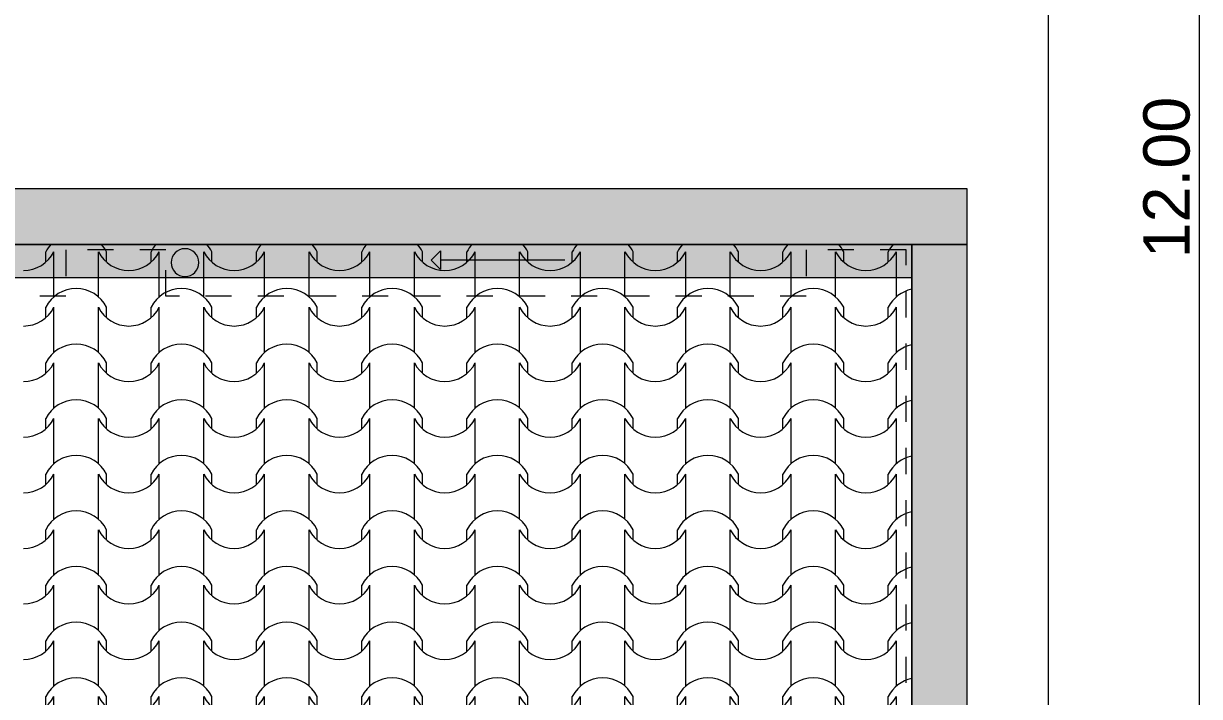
# Model space of a CAD drawing. Header units: feet. Extents: x 2791058 to 2855058, y -67651 to -26651.
# Drawn here: x 2832268 to 2838622, y -46868 to -43228 of the extents above; entities that cross this region are included whole.
import ezdxf

# ---------------------------------------------------------------- set-up
doc = ezdxf.new("R2010")
doc.units = ezdxf.units.FT
doc.header["$MEASUREMENT"] = 0
doc.linetypes.add('Dashed', pattern=[282.222223, 141.111112, -141.111112])
for name, color, linetype in [('Dimensioning - General', 7, 'Continuous'), ('Exterior walls', 7, 'Continuous'), ('Shell - Roof', 7, 'Continuous')]:
    doc.layers.add(name, color=color, linetype=linetype)
for name, color, linetype, lineweight in [('Exterior walls_Pen_No__1', 7, 'Continuous', 0), ('Model Unit - Zone_Pen_No__1', 7, 'Continuous', 0), ('Shell - Roof_Pen_No__1', 7, 'Continuous', 0), ('Shell - Roof_Pen_No__21', 7, 'Continuous', 0), ('Structural - Bearing_Pen_No__1', 7, 'Continuous', 0), ('Structural - Bearing_Pen_No__13', 54, 'Continuous', 0)]:
    doc.layers.add(name, color=color, linetype=linetype, lineweight=lineweight)
for name, color, linetype, lineweight, true_color in [('Exterior walls_Pen_No__85', 7, 'Continuous', 0, 0x80c2ff), ('Structural - Bearing_Pen_No__62', 7, 'Continuous', 0, 0xaaaaaa), ('Structural - Bearing_Pen_No__82', 7, 'Continuous', 0, 0xaaaaaa)]:
    doc.layers.add(name, color=color, linetype=linetype, lineweight=lineweight, true_color=true_color)
doc.styles.add('GENERATED_STYLE_2', font='arial.ttf')

# ---------------------------------------------------------------- blocks, each defined once
blk = doc.blocks.new('*X5', base_point=(2247653.8, -76425))
at = {"layer": 'Structural - Bearing_Pen_No__62', "color": 253, "linetype": 'Continuous', "lineweight": 0, "true_color": 0xaaaaaa}
for p, q in [((2832388, -44518.6), (2832388, -44462.6)), ((2832432, -44584.5), (2832432, -44462.6)), ((2832672.5, -44584.5), (2832672.5, -44462.6)), ((2832716.5, -44518.6), (2832716.5, -44462.6)), ((2832957, -44518.6), (2832957, -44462.6)), ((2833001, -44584.5), (2833001, -44462.6)), ((2833241.5, -44584.5), (2833241.5, -44462.6)), ((2833285.5, -44518.6), (2833285.5, -44462.6)), ((2833526, -44518.6), (2833526, -44462.6)), ((2833570, -44584.5), (2833570, -44462.6)), ((2833810.4, -44584.5), (2833810.4, -44462.6)), ((2833854.4, -44518.6), (2833854.4, -44462.6)), ((2834094.9, -44518.6), (2834094.9, -44462.6)), ((2834138.9, -44584.5), (2834138.9, -44462.6)), ((2834379.4, -44584.5), (2834379.4, -44462.6)), ((2834423.4, -44518.6), (2834423.4, -44462.6)), ((2834663.9, -44518.6), (2834663.9, -44462.6)), ((2834707.9, -44584.5), (2834707.9, -44462.6)), ((2834948.4, -44584.5), (2834948.4, -44462.6)), ((2834992.4, -44518.6), (2834992.4, -44462.6)), ((2835232.8, -44518.6), (2835232.8, -44462.6)), ((2835276.8, -44584.5), (2835276.8, -44462.6)), ((2835517.3, -44584.5), (2835517.3, -44462.6)), ((2835561.3, -44518.6), (2835561.3, -44462.6)), ((2835801.8, -44518.6), (2835801.8, -44462.6)), ((2835845.8, -44584.5), (2835845.8, -44462.6)), ((2836086.3, -44584.5), (2836086.3, -44462.6)), ((2836130.3, -44518.6), (2836130.3, -44462.6)), ((2836370.8, -44518.6), (2836370.8, -44462.6)), ((2836414.8, -44584.5), (2836414.8, -44462.6)), ((2836655.2, -44584.5), (2836655.2, -44462.6)), ((2836699.2, -44518.6), (2836699.2, -44462.6)), ((2836939.7, -44518.6), (2836939.7, -44462.6)), ((2836983.7, -44584.5), (2836983.7, -44462.6)), ((2832432, -44706.4), (2832432, -44584.5)), ((2832672.5, -44706.4), (2832672.5, -44584.5)), ((2833001, -44706.4), (2833001, -44584.5)), ((2833241.5, -44706.4), (2833241.5, -44584.5)), ((2833570, -44706.4), (2833570, -44584.5)), ((2833810.4, -44706.4), (2833810.4, -44584.5)), ((2834138.9, -44706.4), (2834138.9, -44584.5)), ((2834379.4, -44706.4), (2834379.4, -44584.5)), ((2834707.9, -44706.4), (2834707.9, -44584.5)), ((2834948.4, -44706.4), (2834948.4, -44584.5)), ((2835276.8, -44706.4), (2835276.8, -44584.5)), ((2835517.3, -44706.4), (2835517.3, -44584.5)), ((2835845.8, -44706.4), (2835845.8, -44584.5)), ((2836086.3, -44706.4), (2836086.3, -44584.5)), ((2836414.8, -44706.4), (2836414.8, -44584.5)), ((2836655.2, -44706.4), (2836655.2, -44584.5)), ((2836983.7, -44706.4), (2836983.7, -44584.5)), ((2832388, -44819.3), (2832388, -44763.2)), ((2832432, -44885.2), (2832432, -44763.2)), ((2832672.5, -44885.2), (2832672.5, -44763.2)), ((2832716.5, -44819.3), (2832716.5, -44763.2)), ((2832957, -44819.3), (2832957, -44763.2)), ((2833001, -44885.2), (2833001, -44763.2)), ((2833241.5, -44885.2), (2833241.5, -44763.2)), ((2833285.5, -44819.3), (2833285.5, -44763.2)), ((2833526, -44819.3), (2833526, -44763.2)), ((2833570, -44885.2), (2833570, -44763.2)), ((2833810.4, -44885.2), (2833810.4, -44763.2)), ((2833854.4, -44819.3), (2833854.4, -44763.2)), ((2834094.9, -44819.3), (2834094.9, -44763.2)), ((2834138.9, -44885.2), (2834138.9, -44763.2)), ((2834379.4, -44885.2), (2834379.4, -44763.2)), ((2834423.4, -44819.3), (2834423.4, -44763.2)), ((2834663.9, -44819.3), (2834663.9, -44763.2)), ((2834707.9, -44885.2), (2834707.9, -44763.2)), ((2834948.4, -44885.2), (2834948.4, -44763.2)), ((2834992.4, -44819.3), (2834992.4, -44763.2)), ((2835232.8, -44819.3), (2835232.8, -44763.2)), ((2835276.8, -44885.2), (2835276.8, -44763.2)), ((2835517.3, -44885.2), (2835517.3, -44763.2)), ((2835561.3, -44819.3), (2835561.3, -44763.2)), ((2835801.8, -44819.3), (2835801.8, -44763.2)), ((2835845.8, -44885.2), (2835845.8, -44763.2)), ((2836086.3, -44885.2), (2836086.3, -44763.2)), ((2836130.3, -44819.3), (2836130.3, -44763.2)), ((2836370.8, -44819.3), (2836370.8, -44763.2)), ((2836414.8, -44885.2), (2836414.8, -44763.2)), ((2836655.2, -44885.2), (2836655.2, -44763.2)), ((2836699.2, -44819.3), (2836699.2, -44763.2)), ((2836939.7, -44819.3), (2836939.7, -44763.2)), ((2836983.7, -44885.2), (2836983.7, -44763.2)), ((2832432, -45007.1), (2832432, -44885.2)), ((2832672.5, -45007.1), (2832672.5, -44885.2)), ((2833001, -45007.1), (2833001, -44885.2)), ((2833241.5, -45007.1), (2833241.5, -44885.2)), ((2833570, -45007.1), (2833570, -44885.2)), ((2833810.4, -45007.1), (2833810.4, -44885.2)), ((2834138.9, -45007.1), (2834138.9, -44885.2)), ((2834379.4, -45007.1), (2834379.4, -44885.2)), ((2834707.9, -45007.1), (2834707.9, -44885.2)), ((2834948.4, -45007.1), (2834948.4, -44885.2)), ((2835276.8, -45007.1), (2835276.8, -44885.2)), ((2835517.3, -45007.1), (2835517.3, -44885.2)), ((2835845.8, -45007.1), (2835845.8, -44885.2)), ((2836086.3, -45007.1), (2836086.3, -44885.2)), ((2836414.8, -45007.1), (2836414.8, -44885.2)), ((2836655.2, -45007.1), (2836655.2, -44885.2)), ((2836983.7, -45007.1), (2836983.7, -44885.2)), ((2832388, -45120), (2832388, -45063.9)), ((2832432, -45185.8), (2832432, -45063.9)), ((2832672.5, -45185.8), (2832672.5, -45063.9)), ((2832716.5, -45120), (2832716.5, -45063.9)), ((2832957, -45120), (2832957, -45063.9)), ((2833001, -45185.8), (2833001, -45063.9)), ((2833241.5, -45185.8), (2833241.5, -45063.9)), ((2833285.5, -45120), (2833285.5, -45063.9)), ((2833526, -45120), (2833526, -45063.9)), ((2833570, -45185.8), (2833570, -45063.9)), ((2833810.4, -45185.8), (2833810.4, -45063.9)), ((2833854.4, -45120), (2833854.4, -45063.9)), ((2834094.9, -45120), (2834094.9, -45063.9)), ((2834138.9, -45185.8), (2834138.9, -45063.9)), ((2834379.4, -45185.8), (2834379.4, -45063.9)), ((2834423.4, -45120), (2834423.4, -45063.9)), ((2834663.9, -45120), (2834663.9, -45063.9)), ((2834707.9, -45185.8), (2834707.9, -45063.9)), ((2834948.4, -45185.8), (2834948.4, -45063.9)), ((2834992.4, -45120), (2834992.4, -45063.9)), ((2835232.8, -45120), (2835232.8, -45063.9)), ((2835276.8, -45185.8), (2835276.8, -45063.9)), ((2835517.3, -45185.8), (2835517.3, -45063.9)), ((2835561.3, -45120), (2835561.3, -45063.9)), ((2835801.8, -45120), (2835801.8, -45063.9)), ((2835845.8, -45185.8), (2835845.8, -45063.9)), ((2836086.3, -45185.8), (2836086.3, -45063.9)), ((2836130.3, -45120), (2836130.3, -45063.9)), ((2836370.8, -45120), (2836370.8, -45063.9)), ((2836414.8, -45185.8), (2836414.8, -45063.9)), ((2836655.2, -45185.8), (2836655.2, -45063.9)), ((2836699.2, -45120), (2836699.2, -45063.9)), ((2836939.7, -45120), (2836939.7, -45063.9)), ((2836983.7, -45185.8), (2836983.7, -45063.9)), ((2832432, -45307.8), (2832432, -45185.8)), ((2832672.5, -45307.8), (2832672.5, -45185.8)), ((2833001, -45307.8), (2833001, -45185.8)), ((2833241.5, -45307.8), (2833241.5, -45185.8)), ((2833570, -45307.8), (2833570, -45185.8)), ((2833810.4, -45307.8), (2833810.4, -45185.8)), ((2834138.9, -45307.8), (2834138.9, -45185.8)), ((2834379.4, -45307.8), (2834379.4, -45185.8)), ((2834707.9, -45307.8), (2834707.9, -45185.8)), ((2834948.4, -45307.8), (2834948.4, -45185.8)), ((2835276.8, -45307.8), (2835276.8, -45185.8)), ((2835517.3, -45307.8), (2835517.3, -45185.8)), ((2835845.8, -45307.8), (2835845.8, -45185.8)), ((2836086.3, -45307.8), (2836086.3, -45185.8)), ((2836414.8, -45307.8), (2836414.8, -45185.8)), ((2836655.2, -45307.8), (2836655.2, -45185.8)), ((2836983.7, -45307.8), (2836983.7, -45185.8)), ((2832388, -45420.6), (2832388, -45364.6)), ((2832432, -45486.5), (2832432, -45364.6)), ((2832672.5, -45486.5), (2832672.5, -45364.6)), ((2832716.5, -45420.6), (2832716.5, -45364.6)), ((2832957, -45420.6), (2832957, -45364.6)), ((2833001, -45486.5), (2833001, -45364.6)), ((2833241.5, -45486.5), (2833241.5, -45364.6)), ((2833285.5, -45420.6), (2833285.5, -45364.6)), ((2833526, -45420.6), (2833526, -45364.6)), ((2833570, -45486.5), (2833570, -45364.6)), ((2833810.4, -45486.5), (2833810.4, -45364.6)), ((2833854.4, -45420.6), (2833854.4, -45364.6)), ((2834094.9, -45420.6), (2834094.9, -45364.6)), ((2834138.9, -45486.5), (2834138.9, -45364.6)), ((2834379.4, -45486.5), (2834379.4, -45364.6)), ((2834423.4, -45420.6), (2834423.4, -45364.6)), ((2834663.9, -45420.6), (2834663.9, -45364.6)), ((2834707.9, -45486.5), (2834707.9, -45364.6)), ((2834948.4, -45486.5), (2834948.4, -45364.6)), ((2834992.4, -45420.6), (2834992.4, -45364.6)), ((2835232.8, -45420.6), (2835232.8, -45364.6)), ((2835276.8, -45486.5), (2835276.8, -45364.6)), ((2835517.3, -45486.5), (2835517.3, -45364.6)), ((2835561.3, -45420.6), (2835561.3, -45364.6)), ((2835801.8, -45420.6), (2835801.8, -45364.6)), ((2835845.8, -45486.5), (2835845.8, -45364.6)), ((2836086.3, -45486.5), (2836086.3, -45364.6)), ((2836130.3, -45420.6), (2836130.3, -45364.6)), ((2836370.8, -45420.6), (2836370.8, -45364.6)), ((2836414.8, -45486.5), (2836414.8, -45364.6)), ((2836655.2, -45486.5), (2836655.2, -45364.6)), ((2836699.2, -45420.6), (2836699.2, -45364.6)), ((2836939.7, -45420.6), (2836939.7, -45364.6)), ((2836983.7, -45486.5), (2836983.7, -45364.6)), ((2832432, -45608.4), (2832432, -45486.5)), ((2832672.5, -45608.4), (2832672.5, -45486.5)), ((2833001, -45608.4), (2833001, -45486.5)), ((2833241.5, -45608.4), (2833241.5, -45486.5)), ((2833570, -45608.4), (2833570, -45486.5)), ((2833810.4, -45608.4), (2833810.4, -45486.5)), ((2834138.9, -45608.4), (2834138.9, -45486.5)), ((2834379.4, -45608.4), (2834379.4, -45486.5)), ((2834707.9, -45608.4), (2834707.9, -45486.5)), ((2834948.4, -45608.4), (2834948.4, -45486.5)), ((2835276.8, -45608.4), (2835276.8, -45486.5)), ((2835517.3, -45608.4), (2835517.3, -45486.5)), ((2835845.8, -45608.4), (2835845.8, -45486.5)), ((2836086.3, -45608.4), (2836086.3, -45486.5)), ((2836414.8, -45608.4), (2836414.8, -45486.5)), ((2836655.2, -45608.4), (2836655.2, -45486.5)), ((2836983.7, -45608.4), (2836983.7, -45486.5)), ((2832388, -45721.3), (2832388, -45665.2)), ((2832432, -45787.2), (2832432, -45665.2)), ((2832672.5, -45787.2), (2832672.5, -45665.2)), ((2832716.5, -45721.3), (2832716.5, -45665.2)), ((2832957, -45721.3), (2832957, -45665.2)), ((2833001, -45787.2), (2833001, -45665.2)), ((2833241.5, -45787.2), (2833241.5, -45665.2)), ((2833285.5, -45721.3), (2833285.5, -45665.2)), ((2833526, -45721.3), (2833526, -45665.2)), ((2833570, -45787.2), (2833570, -45665.2)), ((2833810.4, -45787.2), (2833810.4, -45665.2)), ((2833854.4, -45721.3), (2833854.4, -45665.2)), ((2834094.9, -45721.3), (2834094.9, -45665.2)), ((2834138.9, -45787.2), (2834138.9, -45665.2)), ((2834379.4, -45787.2), (2834379.4, -45665.2)), ((2834423.4, -45721.3), (2834423.4, -45665.2)), ((2834663.9, -45721.3), (2834663.9, -45665.2)), ((2834707.9, -45787.2), (2834707.9, -45665.2)), ((2834948.4, -45787.2), (2834948.4, -45665.2)), ((2834992.4, -45721.3), (2834992.4, -45665.2)), ((2835232.8, -45721.3), (2835232.8, -45665.2)), ((2835276.8, -45787.2), (2835276.8, -45665.2)), ((2835517.3, -45787.2), (2835517.3, -45665.2)), ((2835561.3, -45721.3), (2835561.3, -45665.2)), ((2835801.8, -45721.3), (2835801.8, -45665.2)), ((2835845.8, -45787.2), (2835845.8, -45665.2)), ((2836086.3, -45787.2), (2836086.3, -45665.2)), ((2836130.3, -45721.3), (2836130.3, -45665.2)), ((2836370.8, -45721.3), (2836370.8, -45665.2)), ((2836414.8, -45787.2), (2836414.8, -45665.2)), ((2836655.2, -45787.2), (2836655.2, -45665.2)), ((2836699.2, -45721.3), (2836699.2, -45665.2)), ((2836939.7, -45721.3), (2836939.7, -45665.2)), ((2836983.7, -45787.2), (2836983.7, -45665.2)), ((2832432, -45909.1), (2832432, -45787.2)), ((2832672.5, -45909.1), (2832672.5, -45787.2)), ((2833001, -45909.1), (2833001, -45787.2)), ((2833241.5, -45909.1), (2833241.5, -45787.2)), ((2833570, -45909.1), (2833570, -45787.2)), ((2833810.4, -45909.1), (2833810.4, -45787.2)), ((2834138.9, -45909.1), (2834138.9, -45787.2)), ((2834379.4, -45909.1), (2834379.4, -45787.2)), ((2834707.9, -45909.1), (2834707.9, -45787.2)), ((2834948.4, -45909.1), (2834948.4, -45787.2)), ((2835276.8, -45909.1), (2835276.8, -45787.2)), ((2835517.3, -45909.1), (2835517.3, -45787.2)), ((2835845.8, -45909.1), (2835845.8, -45787.2)), ((2836086.3, -45909.1), (2836086.3, -45787.2)), ((2836414.8, -45909.1), (2836414.8, -45787.2)), ((2836655.2, -45909.1), (2836655.2, -45787.2)), ((2836983.7, -45909.1), (2836983.7, -45787.2)), ((2832388, -46022), (2832388, -45965.9)), ((2832432, -46087.9), (2832432, -45965.9)), ((2832672.5, -46087.9), (2832672.5, -45965.9)), ((2832716.5, -46022), (2832716.5, -45965.9)), ((2832957, -46022), (2832957, -45965.9)), ((2833001, -46087.9), (2833001, -45965.9)), ((2833241.5, -46087.9), (2833241.5, -45965.9)), ((2833285.5, -46022), (2833285.5, -45965.9)), ((2833526, -46022), (2833526, -45965.9)), ((2833570, -46087.9), (2833570, -45965.9)), ((2833810.4, -46087.9), (2833810.4, -45965.9)), ((2833854.4, -46022), (2833854.4, -45965.9)), ((2834094.9, -46022), (2834094.9, -45965.9)), ((2834138.9, -46087.9), (2834138.9, -45965.9)), ((2834379.4, -46087.9), (2834379.4, -45965.9)), ((2834423.4, -46022), (2834423.4, -45965.9)), ((2834663.9, -46022), (2834663.9, -45965.9)), ((2834707.9, -46087.9), (2834707.9, -45965.9)), ((2834948.4, -46087.9), (2834948.4, -45965.9)), ((2834992.4, -46022), (2834992.4, -45965.9)), ((2835232.8, -46022), (2835232.8, -45965.9)), ((2835276.8, -46087.9), (2835276.8, -45965.9)), ((2835517.3, -46087.9), (2835517.3, -45965.9)), ((2835561.3, -46022), (2835561.3, -45965.9)), ((2835801.8, -46022), (2835801.8, -45965.9)), ((2835845.8, -46087.9), (2835845.8, -45965.9)), ((2836086.3, -46087.9), (2836086.3, -45965.9)), ((2836130.3, -46022), (2836130.3, -45965.9)), ((2836370.8, -46022), (2836370.8, -45965.9)), ((2836414.8, -46087.9), (2836414.8, -45965.9)), ((2836655.2, -46087.9), (2836655.2, -45965.9)), ((2836699.2, -46022), (2836699.2, -45965.9)), ((2836939.7, -46022), (2836939.7, -45965.9)), ((2836983.7, -46087.9), (2836983.7, -45965.9)), ((2832432, -46209.8), (2832432, -46087.9)), ((2832672.5, -46209.8), (2832672.5, -46087.9)), ((2833001, -46209.8), (2833001, -46087.9)), ((2833241.5, -46209.8), (2833241.5, -46087.9)), ((2833570, -46209.8), (2833570, -46087.9)), ((2833810.4, -46209.8), (2833810.4, -46087.9)), ((2834138.9, -46209.8), (2834138.9, -46087.9)), ((2834379.4, -46209.8), (2834379.4, -46087.9)), ((2834707.9, -46209.8), (2834707.9, -46087.9)), ((2834948.4, -46209.8), (2834948.4, -46087.9)), ((2835276.8, -46209.8), (2835276.8, -46087.9)), ((2835517.3, -46209.8), (2835517.3, -46087.9)), ((2835845.8, -46209.8), (2835845.8, -46087.9)), ((2836086.3, -46209.8), (2836086.3, -46087.9)), ((2836414.8, -46209.8), (2836414.8, -46087.9)), ((2836655.2, -46209.8), (2836655.2, -46087.9)), ((2836983.7, -46209.8), (2836983.7, -46087.9)), ((2832388, -46322.6), (2832388, -46266.6)), ((2832432, -46388.5), (2832432, -46266.6)), ((2832672.5, -46388.5), (2832672.5, -46266.6)), ((2832716.5, -46322.6), (2832716.5, -46266.6)), ((2832957, -46322.6), (2832957, -46266.6)), ((2833001, -46388.5), (2833001, -46266.6)), ((2833241.5, -46388.5), (2833241.5, -46266.6)), ((2833285.5, -46322.6), (2833285.5, -46266.6)), ((2833526, -46322.6), (2833526, -46266.6)), ((2833570, -46388.5), (2833570, -46266.6)), ((2833810.4, -46388.5), (2833810.4, -46266.6)), ((2833854.4, -46322.6), (2833854.4, -46266.6)), ((2834094.9, -46322.6), (2834094.9, -46266.6)), ((2834138.9, -46388.5), (2834138.9, -46266.6)), ((2834379.4, -46388.5), (2834379.4, -46266.6)), ((2834423.4, -46322.6), (2834423.4, -46266.6)), ((2834663.9, -46322.6), (2834663.9, -46266.6)), ((2834707.9, -46388.5), (2834707.9, -46266.6)), ((2834948.4, -46388.5), (2834948.4, -46266.6)), ((2834992.4, -46322.6), (2834992.4, -46266.6)), ((2835232.8, -46322.6), (2835232.8, -46266.6)), ((2835276.8, -46388.5), (2835276.8, -46266.6)), ((2835517.3, -46388.5), (2835517.3, -46266.6)), ((2835561.3, -46322.6), (2835561.3, -46266.6)), ((2835801.8, -46322.6), (2835801.8, -46266.6)), ((2835845.8, -46388.5), (2835845.8, -46266.6)), ((2836086.3, -46388.5), (2836086.3, -46266.6)), ((2836130.3, -46322.6), (2836130.3, -46266.6)), ((2836370.8, -46322.6), (2836370.8, -46266.6)), ((2836414.8, -46388.5), (2836414.8, -46266.6)), ((2836655.2, -46388.5), (2836655.2, -46266.6)), ((2836699.2, -46322.6), (2836699.2, -46266.6)), ((2836939.7, -46322.6), (2836939.7, -46266.6)), ((2836983.7, -46388.5), (2836983.7, -46266.6)), ((2832432, -46510.5), (2832432, -46388.5)), ((2832672.5, -46510.5), (2832672.5, -46388.5)), ((2833001, -46510.5), (2833001, -46388.5)), ((2833241.5, -46510.5), (2833241.5, -46388.5)), ((2833570, -46510.5), (2833570, -46388.5)), ((2833810.4, -46510.5), (2833810.4, -46388.5)), ((2834138.9, -46510.5), (2834138.9, -46388.5)), ((2834379.4, -46510.5), (2834379.4, -46388.5)), ((2834707.9, -46510.5), (2834707.9, -46388.5)), ((2834948.4, -46510.5), (2834948.4, -46388.5)), ((2835276.8, -46510.5), (2835276.8, -46388.5)), ((2835517.3, -46510.5), (2835517.3, -46388.5)), ((2835845.8, -46510.5), (2835845.8, -46388.5)), ((2836086.3, -46510.5), (2836086.3, -46388.5)), ((2836414.8, -46510.5), (2836414.8, -46388.5)), ((2836655.2, -46510.5), (2836655.2, -46388.5)), ((2836983.7, -46510.5), (2836983.7, -46388.5)), ((2832388, -46623.3), (2832388, -46567.3)), ((2832432, -46689.2), (2832432, -46567.3)), ((2832672.5, -46689.2), (2832672.5, -46567.3)), ((2832716.5, -46623.3), (2832716.5, -46567.3)), ((2832957, -46623.3), (2832957, -46567.3)), ((2833001, -46689.2), (2833001, -46567.3)), ((2833241.5, -46689.2), (2833241.5, -46567.3)), ((2833285.5, -46623.3), (2833285.5, -46567.3)), ((2833526, -46623.3), (2833526, -46567.3)), ((2833570, -46689.2), (2833570, -46567.3)), ((2833810.4, -46689.2), (2833810.4, -46567.3)), ((2833854.4, -46623.3), (2833854.4, -46567.3)), ((2834094.9, -46623.3), (2834094.9, -46567.3)), ((2834138.9, -46689.2), (2834138.9, -46567.3)), ((2834379.4, -46689.2), (2834379.4, -46567.3)), ((2834423.4, -46623.3), (2834423.4, -46567.3)), ((2834663.9, -46623.3), (2834663.9, -46567.3)), ((2834707.9, -46689.2), (2834707.9, -46567.3)), ((2834948.4, -46689.2), (2834948.4, -46567.3)), ((2834992.4, -46623.3), (2834992.4, -46567.3)), ((2835232.8, -46623.3), (2835232.8, -46567.3)), ((2835276.8, -46689.2), (2835276.8, -46567.3)), ((2835517.3, -46689.2), (2835517.3, -46567.3)), ((2835561.3, -46623.3), (2835561.3, -46567.3)), ((2835801.8, -46623.3), (2835801.8, -46567.3)), ((2835845.8, -46689.2), (2835845.8, -46567.3)), ((2836086.3, -46689.2), (2836086.3, -46567.3)), ((2836130.3, -46623.3), (2836130.3, -46567.3)), ((2836370.8, -46623.3), (2836370.8, -46567.3)), ((2836414.8, -46689.2), (2836414.8, -46567.3)), ((2836655.2, -46689.2), (2836655.2, -46567.3)), ((2836699.2, -46623.3), (2836699.2, -46567.3)), ((2836939.7, -46623.3), (2836939.7, -46567.3)), ((2836983.7, -46689.2), (2836983.7, -46567.3)), ((2832432, -46811.1), (2832432, -46689.2)), ((2832672.5, -46811.1), (2832672.5, -46689.2)), ((2833001, -46811.1), (2833001, -46689.2)), ((2833241.5, -46811.1), (2833241.5, -46689.2)), ((2833570, -46811.1), (2833570, -46689.2)), ((2833810.4, -46811.1), (2833810.4, -46689.2)), ((2834138.9, -46811.1), (2834138.9, -46689.2)), ((2834379.4, -46811.1), (2834379.4, -46689.2)), ((2834707.9, -46811.1), (2834707.9, -46689.2)), ((2834948.4, -46811.1), (2834948.4, -46689.2)), ((2835276.8, -46811.1), (2835276.8, -46689.2)), ((2835517.3, -46811.1), (2835517.3, -46689.2)), ((2835845.8, -46811.1), (2835845.8, -46689.2)), ((2836086.3, -46811.1), (2836086.3, -46689.2)), ((2836414.8, -46811.1), (2836414.8, -46689.2)), ((2836655.2, -46811.1), (2836655.2, -46689.2)), ((2836983.7, -46811.1), (2836983.7, -46689.2)), ((2832388, -46924), (2832388, -46867.9)), ((2832432, -46989.9), (2832432, -46867.9)), ((2832672.5, -46989.9), (2832672.5, -46867.9)), ((2832716.5, -46924), (2832716.5, -46867.9)), ((2832957, -46924), (2832957, -46867.9)), ((2833001, -46989.9), (2833001, -46867.9)), ((2833241.5, -46989.9), (2833241.5, -46867.9)), ((2833285.5, -46924), (2833285.5, -46867.9)), ((2833526, -46924), (2833526, -46867.9)), ((2833570, -46989.9), (2833570, -46867.9)), ((2833810.4, -46989.9), (2833810.4, -46867.9)), ((2833854.4, -46924), (2833854.4, -46867.9)), ((2834094.9, -46924), (2834094.9, -46867.9)), ((2834138.9, -46989.9), (2834138.9, -46867.9)), ((2834379.4, -46989.9), (2834379.4, -46867.9)), ((2834423.4, -46924), (2834423.4, -46867.9)), ((2834663.9, -46924), (2834663.9, -46867.9)), ((2834707.9, -46989.9), (2834707.9, -46867.9)), ((2834948.4, -46989.9), (2834948.4, -46867.9)), ((2834992.4, -46924), (2834992.4, -46867.9)), ((2835232.8, -46924), (2835232.8, -46867.9)), ((2835276.8, -46989.9), (2835276.8, -46867.9)), ((2835517.3, -46989.9), (2835517.3, -46867.9)), ((2835561.3, -46924), (2835561.3, -46867.9)), ((2835801.8, -46924), (2835801.8, -46867.9)), ((2835845.8, -46989.9), (2835845.8, -46867.9)), ((2836086.3, -46989.9), (2836086.3, -46867.9)), ((2836130.3, -46924), (2836130.3, -46867.9)), ((2836370.8, -46924), (2836370.8, -46867.9)), ((2836414.8, -46989.9), (2836414.8, -46867.9)), ((2836655.2, -46989.9), (2836655.2, -46867.9)), ((2836699.2, -46924), (2836699.2, -46867.9)), ((2836939.7, -46924), (2836939.7, -46867.9)), ((2836983.7, -46989.9), (2836983.7, -46867.9))]:
    blk.add_line(p, q, dxfattribs=at)
for centre, radius, start, end in [((2832267.3, -44378.6), 184.9, 270.17051, 333.01148), ((2832552.3, -44545.2), 183.9, 138.22838, 153.29562), ((2832837.3, -44378.6), 184.9, 206.98852, 269.82949), ((2832552.3, -44545.2), 183.9, 26.70438, 41.77162), ((2832836.2, -44378.6), 184.9, 270.17051, 333.01148), ((2833121.2, -44545.2), 183.9, 138.22838, 153.29562), ((2833406.3, -44378.6), 184.9, 206.98852, 269.82949), ((2833121.2, -44545.2), 183.9, 26.70438, 41.77162), ((2833405.2, -44378.6), 184.9, 270.17051, 333.01148), ((2833690.2, -44545.2), 183.9, 138.22838, 153.29562), ((2833975.2, -44378.6), 184.9, 206.98852, 269.82949), ((2833690.2, -44545.2), 183.9, 26.70438, 41.77162), ((2833974.1, -44378.6), 184.9, 270.17051, 333.01148), ((2834259.2, -44545.2), 183.9, 138.22838, 153.29562), ((2834544.2, -44378.6), 184.9, 206.98852, 269.82949), ((2834259.2, -44545.2), 183.9, 26.70438, 41.77162), ((2834543.1, -44378.6), 184.9, 270.17051, 333.01148), ((2834828.1, -44545.2), 183.9, 138.22838, 153.29562), ((2835113.2, -44378.6), 184.9, 206.98852, 269.82949), ((2834828.1, -44545.2), 183.9, 26.70438, 41.77162), ((2835112.1, -44378.6), 184.9, 270.17051, 333.01148), ((2835397.1, -44545.2), 183.9, 138.22838, 153.29562), ((2835682.1, -44378.6), 184.9, 206.98852, 269.82949), ((2835397.1, -44545.2), 183.9, 26.70438, 41.77162), ((2835681, -44378.6), 184.9, 270.17051, 333.01148), ((2835966, -44545.2), 183.9, 138.22838, 153.29562), ((2836251.1, -44378.6), 184.9, 206.98852, 269.82949), ((2835966, -44545.2), 183.9, 26.70438, 41.77162), ((2836250, -44378.6), 184.9, 270.17051, 333.01148), ((2836535, -44545.2), 183.9, 138.22838, 153.29562), ((2836820, -44378.6), 184.9, 206.98852, 269.82949), ((2836535, -44545.2), 183.9, 26.70438, 41.77162), ((2836818.9, -44378.6), 184.9, 270.17051, 333.01148), ((2837104, -44545.2), 183.9, 138.22838, 153.29562), ((2832552.3, -44845.8), 183.9, 26.70438, 153.29562), ((2833121.2, -44845.8), 183.9, 26.70438, 153.29562), ((2833690.2, -44845.8), 183.9, 26.70438, 153.29562), ((2834259.2, -44845.8), 183.9, 26.70438, 153.29562), ((2834828.1, -44845.8), 183.9, 26.70438, 153.29562), ((2835397.1, -44845.8), 183.9, 26.70438, 153.29562), ((2835966, -44845.8), 183.9, 26.70438, 153.29562), ((2836535, -44845.8), 183.9, 26.70438, 153.29562), ((2837104, -44845.8), 183.9, 101.77134, 153.29562), ((2832267.3, -44679.3), 184.9, 270.17051, 333.01148), ((2832837.3, -44679.3), 184.9, 206.98852, 269.82949), ((2832836.2, -44679.3), 184.9, 270.17051, 333.01148), ((2833406.3, -44679.3), 184.9, 206.98852, 269.82949), ((2833405.2, -44679.3), 184.9, 270.17051, 333.01148), ((2833975.2, -44679.3), 184.9, 206.98852, 269.82949), ((2833974.1, -44679.3), 184.9, 270.17051, 333.01148), ((2834544.2, -44679.3), 184.9, 206.98852, 269.82949), ((2834543.1, -44679.3), 184.9, 270.17051, 333.01148), ((2835113.2, -44679.3), 184.9, 206.98852, 269.82949), ((2835112.1, -44679.3), 184.9, 270.17051, 333.01148), ((2835682.1, -44679.3), 184.9, 206.98852, 269.82949), ((2835681, -44679.3), 184.9, 270.17051, 333.01148), ((2836251.1, -44679.3), 184.9, 206.98852, 269.82949), ((2836250, -44679.3), 184.9, 270.17051, 333.01148), ((2836820, -44679.3), 184.9, 206.98852, 269.82949), ((2836818.9, -44679.3), 184.9, 270.17051, 333.01148), ((2832552.3, -45146.5), 183.9, 26.70438, 153.29562), ((2833121.2, -45146.5), 183.9, 26.70438, 153.29562), ((2833690.2, -45146.5), 183.9, 26.70438, 153.29562), ((2834259.2, -45146.5), 183.9, 26.70438, 153.29562), ((2834828.1, -45146.5), 183.9, 26.70438, 153.29562), ((2835397.1, -45146.5), 183.9, 26.70438, 153.29562), ((2835966, -45146.5), 183.9, 26.70438, 153.29562), ((2836535, -45146.5), 183.9, 26.70438, 153.29562), ((2837104, -45146.5), 183.9, 101.77134, 153.29562), ((2832267.3, -44980), 184.9, 270.17051, 333.01148), ((2832837.3, -44980), 184.9, 206.98852, 269.82949), ((2832836.2, -44980), 184.9, 270.17051, 333.01148), ((2833406.3, -44980), 184.9, 206.98852, 269.82949), ((2833405.2, -44980), 184.9, 270.17051, 333.01148), ((2833975.2, -44980), 184.9, 206.98852, 269.82949), ((2833974.1, -44980), 184.9, 270.17051, 333.01148), ((2834544.2, -44980), 184.9, 206.98852, 269.82949), ((2834543.1, -44980), 184.9, 270.17051, 333.01148), ((2835113.2, -44980), 184.9, 206.98852, 269.82949), ((2835112.1, -44980), 184.9, 270.17051, 333.01148), ((2835682.1, -44980), 184.9, 206.98852, 269.82949), ((2835681, -44980), 184.9, 270.17051, 333.01148), ((2836251.1, -44980), 184.9, 206.98852, 269.82949), ((2836250, -44980), 184.9, 270.17051, 333.01148), ((2836820, -44980), 184.9, 206.98852, 269.82949), ((2836818.9, -44980), 184.9, 270.17051, 333.01148), ((2832552.3, -45447.2), 183.9, 26.70438, 153.29562), ((2833121.2, -45447.2), 183.9, 26.70438, 153.29562), ((2833690.2, -45447.2), 183.9, 26.70438, 153.29562), ((2834259.2, -45447.2), 183.9, 26.70438, 153.29562), ((2834828.1, -45447.2), 183.9, 26.70438, 153.29562), ((2835397.1, -45447.2), 183.9, 26.70438, 153.29562), ((2835966, -45447.2), 183.9, 26.70438, 153.29562), ((2836535, -45447.2), 183.9, 26.70438, 153.29562), ((2837104, -45447.2), 183.9, 101.77134, 153.29562), ((2832267.3, -45280.6), 184.9, 270.17051, 333.01148), ((2832837.3, -45280.6), 184.9, 206.98852, 269.82949), ((2832836.2, -45280.6), 184.9, 270.17051, 333.01148), ((2833406.3, -45280.6), 184.9, 206.98852, 269.82949), ((2833405.2, -45280.6), 184.9, 270.17051, 333.01148), ((2833975.2, -45280.6), 184.9, 206.98852, 269.82949), ((2833974.1, -45280.6), 184.9, 270.17051, 333.01148), ((2834544.2, -45280.6), 184.9, 206.98852, 269.82949), ((2834543.1, -45280.6), 184.9, 270.17051, 333.01148), ((2835113.2, -45280.6), 184.9, 206.98852, 269.82949), ((2835112.1, -45280.6), 184.9, 270.17051, 333.01148), ((2835682.1, -45280.6), 184.9, 206.98852, 269.82949), ((2835681, -45280.6), 184.9, 270.17051, 333.01148), ((2836251.1, -45280.6), 184.9, 206.98852, 269.82949), ((2836250, -45280.6), 184.9, 270.17051, 333.01148), ((2836820, -45280.6), 184.9, 206.98852, 269.82949), ((2836818.9, -45280.6), 184.9, 270.17051, 333.01148), ((2832552.3, -45747.9), 183.9, 26.70438, 153.29562), ((2833121.2, -45747.9), 183.9, 26.70438, 153.29562), ((2833690.2, -45747.9), 183.9, 26.70438, 153.29562), ((2834259.2, -45747.9), 183.9, 26.70438, 153.29562), ((2834828.1, -45747.9), 183.9, 26.70438, 153.29562), ((2835397.1, -45747.9), 183.9, 26.70438, 153.29562), ((2835966, -45747.9), 183.9, 26.70438, 153.29562), ((2836535, -45747.9), 183.9, 26.70438, 153.29562), ((2837104, -45747.9), 183.9, 101.77134, 153.29562), ((2832267.3, -45581.3), 184.9, 270.17051, 333.01148), ((2832837.3, -45581.3), 184.9, 206.98852, 269.82949), ((2832836.2, -45581.3), 184.9, 270.17051, 333.01148), ((2833406.3, -45581.3), 184.9, 206.98852, 269.82949), ((2833405.2, -45581.3), 184.9, 270.17051, 333.01148), ((2833975.2, -45581.3), 184.9, 206.98852, 269.82949), ((2833974.1, -45581.3), 184.9, 270.17051, 333.01148), ((2834544.2, -45581.3), 184.9, 206.98852, 269.82949), ((2834543.1, -45581.3), 184.9, 270.17051, 333.01148), ((2835113.2, -45581.3), 184.9, 206.98852, 269.82949), ((2835112.1, -45581.3), 184.9, 270.17051, 333.01148), ((2835682.1, -45581.3), 184.9, 206.98852, 269.82949), ((2835681, -45581.3), 184.9, 270.17051, 333.01148), ((2836251.1, -45581.3), 184.9, 206.98852, 269.82949), ((2836250, -45581.3), 184.9, 270.17051, 333.01148), ((2836820, -45581.3), 184.9, 206.98852, 269.82949), ((2836818.9, -45581.3), 184.9, 270.17051, 333.01148), ((2832552.3, -46048.5), 183.9, 26.70438, 153.29562), ((2833121.2, -46048.5), 183.9, 26.70438, 153.29562), ((2833690.2, -46048.5), 183.9, 26.70438, 153.29562), ((2834259.2, -46048.5), 183.9, 26.70438, 153.29562), ((2834828.1, -46048.5), 183.9, 26.70438, 153.29562), ((2835397.1, -46048.5), 183.9, 26.70438, 153.29562), ((2835966, -46048.5), 183.9, 26.70438, 153.29562), ((2836535, -46048.5), 183.9, 26.70438, 153.29562), ((2837104, -46048.5), 183.9, 101.77134, 153.29562), ((2832267.3, -45882), 184.9, 270.17051, 333.01148), ((2832837.3, -45882), 184.9, 206.98852, 269.82949), ((2832836.2, -45882), 184.9, 270.17051, 333.01148), ((2833406.3, -45882), 184.9, 206.98852, 269.82949), ((2833405.2, -45882), 184.9, 270.17051, 333.01148), ((2833975.2, -45882), 184.9, 206.98852, 269.82949), ((2833974.1, -45882), 184.9, 270.17051, 333.01148), ((2834544.2, -45882), 184.9, 206.98852, 269.82949), ((2834543.1, -45882), 184.9, 270.17051, 333.01148), ((2835113.2, -45882), 184.9, 206.98852, 269.82949), ((2835112.1, -45882), 184.9, 270.17051, 333.01148), ((2835682.1, -45882), 184.9, 206.98852, 269.82949), ((2835681, -45882), 184.9, 270.17051, 333.01148), ((2836251.1, -45882), 184.9, 206.98852, 269.82949), ((2836250, -45882), 184.9, 270.17051, 333.01148), ((2836820, -45882), 184.9, 206.98852, 269.82949), ((2836818.9, -45882), 184.9, 270.17051, 333.01148), ((2832552.3, -46349.2), 183.9, 26.70438, 153.29562), ((2833121.2, -46349.2), 183.9, 26.70438, 153.29562), ((2833690.2, -46349.2), 183.9, 26.70438, 153.29562), ((2834259.2, -46349.2), 183.9, 26.70438, 153.29562), ((2834828.1, -46349.2), 183.9, 26.70438, 153.29562), ((2835397.1, -46349.2), 183.9, 26.70438, 153.29562), ((2835966, -46349.2), 183.9, 26.70438, 153.29562), ((2836535, -46349.2), 183.9, 26.70438, 153.29562), ((2837104, -46349.2), 183.9, 101.77134, 153.29562), ((2832267.3, -46182.7), 184.9, 270.17051, 333.01148), ((2832837.3, -46182.7), 184.9, 206.98852, 269.82949), ((2832836.2, -46182.7), 184.9, 270.17051, 333.01148), ((2833406.3, -46182.7), 184.9, 206.98852, 269.82949), ((2833405.2, -46182.7), 184.9, 270.17051, 333.01148), ((2833975.2, -46182.7), 184.9, 206.98852, 269.82949), ((2833974.1, -46182.7), 184.9, 270.17051, 333.01148), ((2834544.2, -46182.7), 184.9, 206.98852, 269.82949), ((2834543.1, -46182.7), 184.9, 270.17051, 333.01148), ((2835113.2, -46182.7), 184.9, 206.98852, 269.82949), ((2835112.1, -46182.7), 184.9, 270.17051, 333.01148), ((2835682.1, -46182.7), 184.9, 206.98852, 269.82949), ((2835681, -46182.7), 184.9, 270.17051, 333.01148), ((2836251.1, -46182.7), 184.9, 206.98852, 269.82949), ((2836250, -46182.7), 184.9, 270.17051, 333.01148), ((2836820, -46182.7), 184.9, 206.98852, 269.82949), ((2836818.9, -46182.7), 184.9, 270.17051, 333.01148), ((2832552.3, -46649.9), 183.9, 26.70438, 153.29562), ((2833121.2, -46649.9), 183.9, 26.70438, 153.29562), ((2833690.2, -46649.9), 183.9, 26.70438, 153.29562), ((2834259.2, -46649.9), 183.9, 26.70438, 153.29562), ((2834828.1, -46649.9), 183.9, 26.70438, 153.29562), ((2835397.1, -46649.9), 183.9, 26.70438, 153.29562), ((2835966, -46649.9), 183.9, 26.70438, 153.29562), ((2836535, -46649.9), 183.9, 26.70438, 153.29562), ((2837104, -46649.9), 183.9, 101.77134, 153.29562), ((2832267.3, -46483.3), 184.9, 270.17051, 333.01148), ((2832837.3, -46483.3), 184.9, 206.98852, 269.82949), ((2832836.2, -46483.3), 184.9, 270.17051, 333.01148), ((2833406.3, -46483.3), 184.9, 206.98852, 269.82949), ((2833405.2, -46483.3), 184.9, 270.17051, 333.01148), ((2833975.2, -46483.3), 184.9, 206.98852, 269.82949), ((2833974.1, -46483.3), 184.9, 270.17051, 333.01148), ((2834544.2, -46483.3), 184.9, 206.98852, 269.82949), ((2834543.1, -46483.3), 184.9, 270.17051, 333.01148), ((2835113.2, -46483.3), 184.9, 206.98852, 269.82949), ((2835112.1, -46483.3), 184.9, 270.17051, 333.01148), ((2835682.1, -46483.3), 184.9, 206.98852, 269.82949), ((2835681, -46483.3), 184.9, 270.17051, 333.01148), ((2836251.1, -46483.3), 184.9, 206.98852, 269.82949), ((2836250, -46483.3), 184.9, 270.17051, 333.01148), ((2836820, -46483.3), 184.9, 206.98852, 269.82949), ((2836818.9, -46483.3), 184.9, 270.17051, 333.01148), ((2832552.3, -46950.6), 183.9, 26.70438, 153.29562), ((2833121.2, -46950.6), 183.9, 26.70438, 153.29562), ((2833690.2, -46950.6), 183.9, 26.70438, 153.29562), ((2834259.2, -46950.6), 183.9, 26.70438, 153.29562), ((2834828.1, -46950.6), 183.9, 26.70438, 153.29562), ((2835397.1, -46950.6), 183.9, 26.70438, 153.29562), ((2835966, -46950.6), 183.9, 26.70438, 153.29562), ((2836535, -46950.6), 183.9, 26.70438, 153.29562), ((2837104, -46950.6), 183.9, 101.77134, 153.29562), ((2832267.3, -46784), 184.9, 270.17051, 333.01148), ((2832837.3, -46784), 184.9, 206.98852, 269.82949), ((2832836.2, -46784), 184.9, 270.17051, 333.01148), ((2833406.3, -46784), 184.9, 206.98852, 269.82949), ((2833405.2, -46784), 184.9, 270.17051, 333.01148), ((2833975.2, -46784), 184.9, 206.98852, 269.82949), ((2833974.1, -46784), 184.9, 270.17051, 333.01148), ((2834544.2, -46784), 184.9, 206.98852, 269.82949), ((2834543.1, -46784), 184.9, 270.17051, 333.01148), ((2835113.2, -46784), 184.9, 206.98852, 269.82949), ((2835112.1, -46784), 184.9, 270.17051, 333.01148), ((2835682.1, -46784), 184.9, 206.98852, 269.82949), ((2835681, -46784), 184.9, 270.17051, 333.01148), ((2836251.1, -46784), 184.9, 206.98852, 269.82949), ((2836250, -46784), 184.9, 270.17051, 333.01148), ((2836820, -46784), 184.9, 206.98852, 269.82949), ((2836818.9, -46784), 184.9, 270.17051, 333.01148)]:
    blk.add_arc(centre, radius, start, end, dxfattribs=at)
blk = doc.blocks.new('Fill_3', base_point=(2247653.8, -74425))
at = {"layer": 'Structural - Bearing_Pen_No__1', "color": 7, "linetype": 'Continuous', "lineweight": 0}
for p, q in [((2837066.5, -44422.7), (2821766.5, -44422.7)), ((2837066.5, -50222.7), (2837066.5, -44422.7))]:
    blk.add_line(p, q, dxfattribs=at)
at = {"layer": 'Structural - Bearing_Pen_No__62', "color": 253, "linetype": 'Continuous', "lineweight": 0, "true_color": 0xaaaaaa}
blk.add_blockref('*X5', (2247653.8, -76425), dxfattribs=at)
blk = doc.blocks.new('Wall_4', base_point=(2821766.5, -44422.7))
at = {"layer": 'Exterior walls_Pen_No__85', "linetype": 'Continuous', "lineweight": 0, "true_color": 0x80c2ff}
blk.add_hatch(color=151, dxfattribs=at).paths.add_polyline_path([(2821766.5, -44602.7), (2837066.5, -44602.7), (2837066.5, -44422.7), (2821766.5, -44422.7)])
at = {"layer": 'Exterior walls_Pen_No__1', "color": 7, "linetype": 'Continuous', "lineweight": 0, "flags": 128}
for points in [[(2837066.5, -44422.7), (2821766.5, -44422.7)], [(2837066.5, -44602.7), (2837066.5, -44422.7)], [(2821766.5, -44602.7), (2837066.5, -44602.7)]]:
    blk.add_lwpolyline(points, dxfattribs=at)
blk = doc.blocks.new('Line_10', base_point=(2835192.4, -44508.4))
at = {"layer": 'Shell - Roof', "linetype": 'Continuous', "lineweight": 0, "true_color": 0x000000}
blk.add_hatch(color=18, dxfattribs=at).paths.add_polyline_path([(2834470.5, -44508.4), (2834520.5, -44558.4), (2834520.5, -44458.4)])
at = {"layer": 'Shell - Roof_Pen_No__1', "color": 7, "linetype": 'Continuous', "lineweight": 0}
for p, q in [((2834470.5, -44508.4), (2834520.5, -44458.4)), ((2834520.5, -44458.4), (2834520.5, -44558.4)), ((2834470.5, -44508.4), (2834520.5, -44558.4))]:
    blk.add_line(p, q, dxfattribs=at)
at = {"layer": 'Shell - Roof_Pen_No__21', "color": 7, "linetype": 'Continuous', "lineweight": 0}
blk.add_line((2835192.4, -44508.4), (2834520.5, -44508.4), dxfattribs=at)

msp = doc.modelspace()

# ---------------------------------------------------------------- hatches: boundary and pattern name
at = {"layer": 'Structural - Bearing_Pen_No__1', "linetype": 'Continuous', "lineweight": 0}
msp.add_hatch(color=7, dxfattribs=at).paths.add_polyline_path([(2833215.1, -44521.1, 1), (2833065.1, -44521.1, 1)])
at = {"layer": 'Structural - Bearing_Pen_No__13', "linetype": 'Continuous', "lineweight": 0}
for points in [[(2821766.5, -44122.7), (2821766.5, -44422.7), (2837366.5, -44422.7), (2837366.5, -44122.7)], [(2837366.5, -44422.7), (2837066.5, -44422.7), (2837066.5, -50222.7), (2837366.5, -50222.7)]]:
    msp.add_hatch(color=54, dxfattribs=at).paths.add_polyline_path(points)

# ---------------------------------------------------------------- linework, layer by layer
at = {"layer": 'Dimensioning - General', "color": 7, "linetype": 'Continuous', "lineweight": 0}
for p, q in [((2838621.5, -50058.5), (2838621.5, -38108.5)), ((2837805.8, -49758.5), (2837805.8, -38408.5)), ((2837805.8, -49758.5), (2837805.8, -38408.5))]:
    msp.add_line(p, q, dxfattribs=at)
at = {"layer": 'Model Unit - Zone_Pen_No__1', "color": 7, "linetype": 'Dashed', "lineweight": 0}
for p, q in [((2833036.5, -44452.7), (2832496.5, -44452.7)), ((2832496.5, -44452.7), (2832496.5, -44702.7)), ((2833036.5, -44702.7), (2833036.5, -44452.7)), ((2837036.5, -44452.7), (2836496.5, -44452.7)), ((2836496.5, -44452.7), (2836496.5, -44702.7)), ((2837036.5, -55542.7), (2837036.5, -44452.7)), ((2832496.5, -44702.7), (2829436.5, -44702.7)), ((2836496.5, -44702.7), (2833036.5, -44702.7))]:
    msp.add_line(p, q, dxfattribs=at)
at = {"layer": 'Structural - Bearing_Pen_No__1', "color": 7, "linetype": 'Continuous', "lineweight": 0, "flags": 128}
for points in [[(2821766.5, -44122.7), (2821766.5, -44422.7), (2837366.5, -44422.7), (2837366.5, -44122.7)], [(2837366.5, -44422.7), (2837066.5, -44422.7), (2837066.5, -50222.7), (2837366.5, -50222.7)]]:
    msp.add_lwpolyline(points, close=True, dxfattribs=at)
msp.add_lwpolyline([(2833215.1, -44521.1, 1), (2833065.1, -44521.1, 1)], format="xyb", close=True, dxfattribs=at)

# ---------------------------------------------------------------- block references
at = {"layer": 'Exterior walls', "color": 7, "lineweight": 0}
msp.add_blockref('Wall_4', (2821766.5, -44422.7), dxfattribs=at)
at = {"layer": 'Shell - Roof', "color": 7, "linetype": 'Continuous', "lineweight": 0}
msp.add_blockref('Line_10', (2835192.4, -44508.4), dxfattribs=at)
at = {"layer": 'Structural - Bearing_Pen_No__62', "color": 253, "linetype": 'Continuous', "lineweight": 0, "true_color": 0xaaaaaa}
msp.add_blockref('Fill_3', (2247653.8, -74425), dxfattribs=at)
at = {"layer": 'Structural - Bearing_Pen_No__82', "color": 253, "linetype": 'Continuous', "lineweight": 0, "true_color": 0xaaaaaa, "rotation": 359.9999999999999}
msp.add_blockref('Fill_3', (2247653.8, -74425), dxfattribs=at)

# ---------------------------------------------------------------- texts
at = {"layer": 'Dimensioning - General', "color": 7, "lineweight": 0, "insert": (2838571.5, -44498.4), "char_height": 250, "attachment_point": 7, "rotation": 90, "style": 'GENERATED_STYLE_2'}
msp.add_mtext('\\A1;12.00', dxfattribs=at)

doc.saveas('drawing.dxf')
